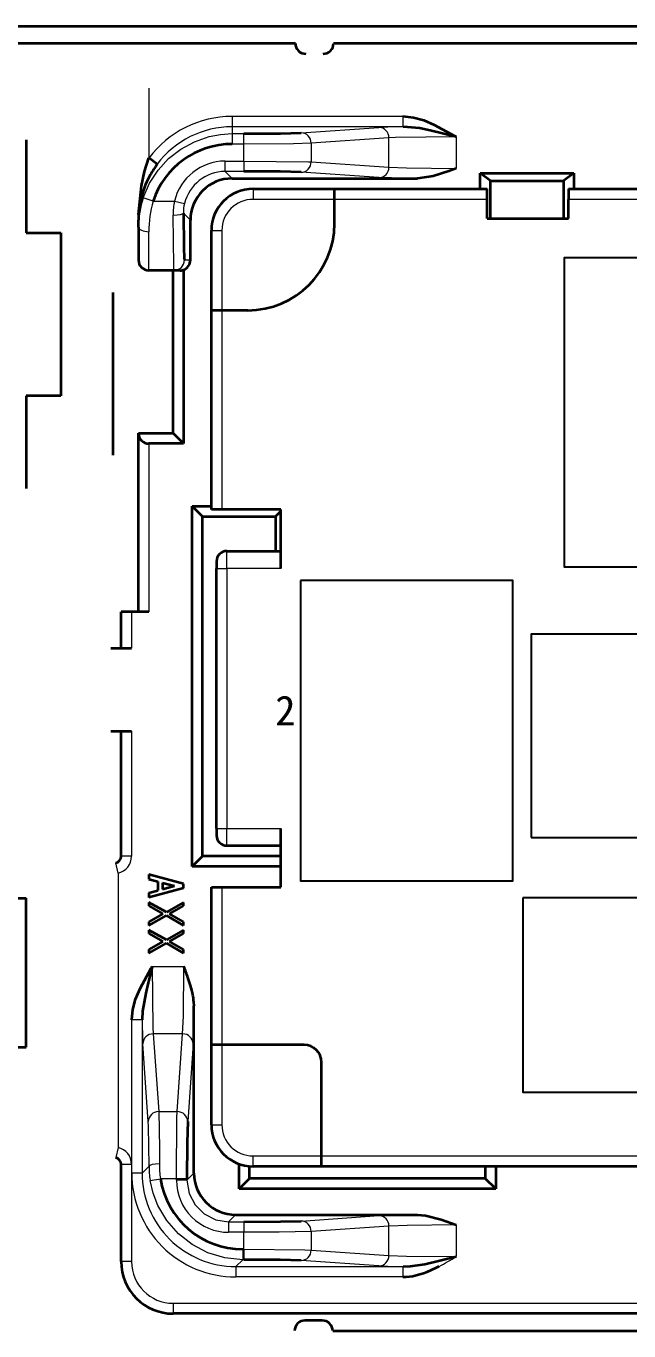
# Model space of a CAD drawing. Header units: millimetres. Extents: x 17 to 3784, y 12 to 1382.
# Drawn here: x 993.78 to 998.89, y 1084.16 to 1095.22 of the extents above; entities that cross this region are included whole.
import ezdxf

# ---------------------------------------------------------------- set-up
doc = ezdxf.new("R2010")
doc.units = ezdxf.units.MM
doc.layers.add('0层_1', color=7, linetype='Continuous', lineweight=25)
doc.styles.add('FangSong_GB2312_Style', font='simfang.ttf')

msp = doc.modelspace()

# ---------------------------------------------------------------- linework, layer by layer
at = {"color": 0, "lineweight": 35}
for p, q in [((964.33, 1095.223), (1004.429, 1095.223)), ((1003.108, 1084.308), (995.028, 1084.308))]:
    msp.add_line(p, q, dxfattribs=at)
at = {"color": 0, "lineweight": 35, "ltscale": 0.272501}
msp.add_line((996.063, 1095.076), (992.86, 1095.076), dxfattribs=at)
at = {"color": 0, "lineweight": 35, "ltscale": 0.472501}
for p, q in [((1001.939, 1095.076), (996.386, 1095.076)), ((996.379, 1084.161), (1001.933, 1084.161))]:
    msp.add_line(p, q, dxfattribs=at)
at = {"color": 0, "lineweight": 13, "ltscale": 0.050296}
msp.add_line((994.822, 1094.696), (994.822, 1094.105), dxfattribs=at)
at = {"color": 0, "lineweight": 13, "ltscale": 0.123099}
for p, q in [((995.527, 1094.458), (996.974, 1094.458)), ((996.974, 1094.37), (995.527, 1094.37))]:
    msp.add_line(p, q, dxfattribs=at)
at = {"color": 0, "lineweight": 13, "ltscale": 0.007499}
for p, q in [((995.527, 1094.458), (995.527, 1094.37)), ((996.974, 1094.458), (996.974, 1094.37)), ((995.527, 1094.311), (995.527, 1094.223)), ((995.627, 1094.223), (995.627, 1094.311)), ((995.467, 1093.99), (995.467, 1094.079)), ((995.627, 1094.079), (995.627, 1093.99)), ((995.497, 1085.085), (995.497, 1084.997)), ((995.627, 1085.085), (995.627, 1084.997)), ((995.617, 1084.853), (995.617, 1084.764)), ((995.627, 1084.853), (995.627, 1084.764)), ((995.558, 1084.706), (995.558, 1084.618)), ((996.974, 1084.706), (996.974, 1084.618))]:
    msp.add_line(p, q, dxfattribs=at)
at = {"color": 0, "lineweight": 13, "ltscale": 0.00498}
msp.add_line((995.527, 1094.37), (995.527, 1094.311), dxfattribs=at)
at = {"color": 0, "lineweight": 13, "ltscale": 0.008463}
for p, q in [((995.527, 1094.311), (995.627, 1094.311)), ((995.627, 1094.223), (995.527, 1094.223))]:
    msp.add_line(p, q, dxfattribs=at)
at = {"color": 0, "lineweight": 13, "ltscale": 0.056199}
for p, q in [((996.111, 1094.318), (996.77, 1094.364)), ((996.77, 1093.938), (996.111, 1093.984)), ((996.111, 1085.092), (996.77, 1085.138)), ((996.77, 1084.712), (996.111, 1084.758))]:
    msp.add_line(p, q, dxfattribs=at)
at = {"color": 0, "lineweight": 13, "ltscale": 0.0562}
for p, q in [((996.856, 1094.276), (996.197, 1094.23)), ((996.197, 1094.072), (996.856, 1094.026)), ((994.859, 1086.679), (994.905, 1086.02)), ((995.062, 1086.02), (995.108, 1086.679)), ((994.817, 1085.935), (994.771, 1086.594)), ((995.197, 1086.594), (995.151, 1085.935)), ((996.856, 1085.05), (996.197, 1085.004)), ((996.197, 1084.846), (996.856, 1084.8))]:
    msp.add_line(p, q, dxfattribs=at)
at = {"color": 0, "lineweight": 13, "ltscale": 0.021239}
for p, q in [((996.856, 1094.026), (996.856, 1094.276)), ((996.856, 1084.8), (996.856, 1085.05))]:
    msp.add_line(p, q, dxfattribs=at)
at = {"color": 0, "lineweight": 35, "ltscale": 0.000236542}
for p, q in [((996.978, 1094.37), (996.975, 1094.37)), ((996.975, 1084.706), (996.978, 1084.706))]:
    msp.add_line(p, q, dxfattribs=at)
at = {"color": 0, "lineweight": 13, "ltscale": 0.022759}
msp.add_line((997.426, 1094.285), (997.426, 1094.017), dxfattribs=at)
at = {"color": 0, "lineweight": 35, "ltscale": 0.067054}
msp.add_line((993.782, 1094.258), (993.782, 1093.47), dxfattribs=at)
at = {"color": 0, "lineweight": 13, "ltscale": 0.012286}
for p, q in [((995.627, 1094.079), (995.627, 1094.223)), ((995.627, 1084.853), (995.627, 1084.997))]:
    msp.add_line(p, q, dxfattribs=at)
at = {"color": 0, "lineweight": 13, "ltscale": 0.01341}
msp.add_line((996.197, 1094.23), (996.197, 1094.072), dxfattribs=at)
at = {"color": 0, "lineweight": 35, "ltscale": 0.007499}
msp.add_line((994.893, 1094.052), (994.822, 1094.105), dxfattribs=at)
at = {"color": 0, "lineweight": 13, "ltscale": 0.013574}
for p, q in [((995.467, 1094.079), (995.627, 1094.079)), ((995.627, 1093.99), (995.467, 1093.99))]:
    msp.add_line(p, q, dxfattribs=at)
at = {"color": 0, "lineweight": 35, "ltscale": 0.003594}
msp.add_line((994.833, 1093.961), (994.814, 1093.923), dxfattribs=at)
at = {"color": 0, "lineweight": 13, "ltscale": 0.007223}
msp.add_line((995.467, 1093.99), (995.527, 1093.93), dxfattribs=at)
at = {"color": 0, "lineweight": 35, "ltscale": 0.133382}
msp.add_line((995.527, 1093.93), (997.095, 1093.93), dxfattribs=at)
at = {"color": 0, "lineweight": 13, "ltscale": 0.027629}
msp.add_line((997.095, 1093.93), (996.77, 1093.938), dxfattribs=at)
at = {"color": 0, "lineweight": 35, "ltscale": 0.000262456}
for p, q in [((997.098, 1093.93), (997.095, 1093.93)), ((997.095, 1085.145), (997.098, 1085.145))]:
    msp.add_line(p, q, dxfattribs=at)
at = {"color": 0, "lineweight": 35, "ltscale": 0.01125}
for p, q in [((997.628, 1093.842), (997.628, 1093.975)), ((998.421, 1093.975), (998.421, 1093.842))]:
    msp.add_line(p, q, dxfattribs=at)
at = {"color": 0, "lineweight": 35, "ltscale": 0.0675}
for p, q in [((997.628, 1093.975), (998.421, 1093.975)), ((996.284, 1085.645), (996.284, 1086.438))]:
    msp.add_line(p, q, dxfattribs=at)
at = {"color": 0, "lineweight": 35, "ltscale": 0.009216}
for p, q in [((997.716, 1093.912), (997.628, 1093.975)), ((998.421, 1093.975), (998.333, 1093.912))]:
    msp.add_line(p, q, dxfattribs=at)
at = {"color": 0, "lineweight": 35, "ltscale": 0.058749}
for p, q in [((995.704, 1093.842), (996.394, 1093.842)), ((997.687, 1093.593), (998.377, 1093.593))]:
    msp.add_line(p, q, dxfattribs=at)
at = {"color": 0, "lineweight": 13, "ltscale": 0.0075}
for p, q in [((995.704, 1093.842), (995.704, 1093.754)), ((994.858, 1093.739), (994.774, 1093.767)), ((995.351, 1093.49), (995.439, 1093.49)), ((995.395, 1090.625), (995.483, 1090.625)), ((995.395, 1088.421), (995.483, 1088.421)), ((994.675, 1088.185), (994.587, 1088.185)), ((994.562, 1088.042), (994.542, 1088.128)), ((995.351, 1085.909), (995.439, 1085.909)), ((994.562, 1085.716), (994.542, 1085.63)), ((995.704, 1085.556), (995.704, 1085.645)), ((994.675, 1085.573), (994.587, 1085.573)), ((994.675, 1084.748), (994.587, 1084.748)), ((995.028, 1084.396), (995.028, 1084.308))]:
    msp.add_line(p, q, dxfattribs=at)
at = {"color": 0, "lineweight": 35, "ltscale": 0.110001}
msp.add_line((996.394, 1093.842), (997.687, 1093.842), dxfattribs=at)
at = {"color": 0, "lineweight": 35, "ltscale": 0.0075}
for p, q in [((996.394, 1093.754), (996.394, 1093.842)), ((997.687, 1093.754), (997.687, 1093.842)), ((998.377, 1093.842), (998.377, 1093.754)), ((995.351, 1092.814), (995.439, 1092.814)), ((995.439, 1091.124), (995.351, 1091.124)), ((994.675, 1090.258), (994.587, 1090.258)), ((995.351, 1087.922), (995.439, 1087.922)), ((995.439, 1086.585), (995.351, 1086.585)), ((996.284, 1085.556), (996.284, 1085.645))]:
    msp.add_line(p, q, dxfattribs=at)
at = {"color": 0, "lineweight": 35, "ltscale": 0.052501}
msp.add_line((997.716, 1093.912), (998.333, 1093.912), dxfattribs=at)
at = {"color": 0, "lineweight": 35, "ltscale": 0.027143}
for p, q in [((997.716, 1093.593), (997.716, 1093.912)), ((998.333, 1093.912), (998.333, 1093.593))]:
    msp.add_line(p, q, dxfattribs=at)
at = {"color": 0, "lineweight": 35, "ltscale": 0.29875}
msp.add_line((998.377, 1093.842), (1001.889, 1093.842), dxfattribs=at)
at = {"color": 0, "lineweight": 13, "ltscale": 0.015358}
msp.add_line((994.858, 1093.739), (995.038, 1093.739), dxfattribs=at)
at = {"color": 0, "lineweight": 13, "ltscale": 0.007498}
for p, q in [((995.038, 1093.739), (995.124, 1093.719)), ((994.765, 1086.798), (994.677, 1086.798)), ((994.765, 1085.499), (994.677, 1085.499)), ((995.144, 1085.45), (995.056, 1085.45)), ((995.144, 1085.438), (995.056, 1085.438))]:
    msp.add_line(p, q, dxfattribs=at)
at = {"color": 0, "lineweight": 13, "ltscale": 0.058749}
msp.add_line((996.394, 1093.754), (995.704, 1093.754), dxfattribs=at)
at = {"color": 0, "lineweight": 13, "ltscale": 0.110001}
msp.add_line((997.687, 1093.754), (996.394, 1093.754), dxfattribs=at)
at = {"color": 0, "lineweight": 35, "ltscale": 0.0175}
msp.add_line((996.394, 1093.548), (996.394, 1093.754), dxfattribs=at)
at = {"color": 0, "lineweight": 35, "ltscale": 0.01375}
for p, q in [((997.687, 1093.593), (997.687, 1093.754)), ((998.377, 1093.593), (998.377, 1093.754)), ((995.189, 1091.154), (995.351, 1091.154))]:
    msp.add_line(p, q, dxfattribs=at)
at = {"color": 0, "lineweight": 13, "ltscale": 0.29875}
msp.add_line((1001.889, 1093.754), (998.377, 1093.754), dxfattribs=at)
at = {"color": 0, "lineweight": 35, "ltscale": 0.003913}
msp.add_line((994.735, 1093.625), (994.734, 1093.579), dxfattribs=at)
at = {"color": 0, "lineweight": 13, "ltscale": 0.007202}
msp.add_line((995.175, 1093.578), (995.115, 1093.638), dxfattribs=at)
at = {"color": 0, "lineweight": 35, "ltscale": 0.000141144}
msp.add_line((994.734, 1093.578), (994.734, 1093.579), dxfattribs=at)
at = {"color": 0, "lineweight": 35, "ltscale": 0.005009}
msp.add_line((994.734, 1093.519), (994.734, 1093.578), dxfattribs=at)
at = {"color": 0, "lineweight": 35, "ltscale": 0.023711}
msp.add_line((994.734, 1093.519), (994.734, 1093.24), dxfattribs=at)
at = {"color": 0, "lineweight": 35, "ltscale": 0.028755}
msp.add_line((995.175, 1093.24), (995.175, 1093.578), dxfattribs=at)
at = {"color": 0, "lineweight": 35, "ltscale": 0.0575}
for p, q in [((995.351, 1092.814), (995.351, 1093.49)), ((995.351, 1085.909), (995.351, 1086.585))]:
    msp.add_line(p, q, dxfattribs=at)
at = {"color": 0, "lineweight": 13, "ltscale": 0.0575}
for p, q in [((995.439, 1093.49), (995.439, 1092.814)), ((995.439, 1086.585), (995.439, 1085.909))]:
    msp.add_line(p, q, dxfattribs=at)
at = {"color": 0, "lineweight": 35, "ltscale": 0.025}
for p, q in [((993.782, 1093.47), (994.076, 1093.47)), ((994.076, 1092.089), (993.782, 1092.089)), ((994.734, 1091.771), (995.028, 1091.771)), ((995.116, 1091.683), (994.822, 1091.683)), ((995.895, 1091.066), (995.895, 1090.772)), ((993.488, 1087.829), (993.782, 1087.829)), ((993.488, 1086.565), (993.782, 1086.565))]:
    msp.add_line(p, q, dxfattribs=at)
at = {"color": 0, "lineweight": 35, "ltscale": 0.1175}
for p, q in [((994.076, 1093.47), (994.076, 1092.089)), ((995.028, 1091.771), (995.028, 1093.152)), ((994.517, 1092.965), (994.517, 1091.584))]:
    msp.add_line(p, q, dxfattribs=at)
at = {"color": 0, "lineweight": 13, "ltscale": 0.027895}
msp.add_line((994.822, 1093.152), (994.822, 1093.48), dxfattribs=at)
at = {"color": 0, "lineweight": 35, "ltscale": 0.12543}
msp.add_line((995.116, 1093.157), (995.116, 1091.683), dxfattribs=at)
at = {"color": 0, "lineweight": 13, "ltscale": 0.004367}
msp.add_line((995.123, 1093.24), (995.175, 1093.24), dxfattribs=at)
at = {"color": 0, "lineweight": 35, "ltscale": 0.018135}
msp.add_line((995.035, 1093.152), (994.822, 1093.152), dxfattribs=at)
at = {"color": 0, "lineweight": 35, "ltscale": 0.004407}
msp.add_line((995.087, 1093.152), (995.035, 1093.152), dxfattribs=at)
at = {"color": 0, "lineweight": 35, "ltscale": 0.14375}
msp.add_line((995.351, 1091.124), (995.351, 1092.814), dxfattribs=at)
at = {"color": 0, "lineweight": 13, "ltscale": 0.14375}
msp.add_line((995.439, 1092.814), (995.439, 1091.124), dxfattribs=at)
at = {"color": 0, "lineweight": 35, "ltscale": 0.01875}
msp.add_line((995.439, 1092.814), (995.659, 1092.814), dxfattribs=at)
at = {"color": 0, "lineweight": 35, "ltscale": 0.066927}
msp.add_line((993.782, 1092.089), (993.782, 1091.302), dxfattribs=at)
at = {"color": 0, "lineweight": 35, "ltscale": 0.12875}
msp.add_line((994.734, 1090.258), (994.734, 1091.771), dxfattribs=at)
at = {"color": 0, "lineweight": 35, "ltscale": 0.010606}
for p, q in [((995.028, 1091.771), (995.116, 1091.683)), ((995.674, 1085.454), (995.586, 1085.366)), ((997.76, 1085.366), (997.672, 1085.454))]:
    msp.add_line(p, q, dxfattribs=at)
at = {"color": 0, "lineweight": 13, "ltscale": 0.12125}
msp.add_line((994.822, 1091.683), (994.822, 1090.258), dxfattribs=at)
at = {"color": 0, "lineweight": 35, "ltscale": 0.260001}
msp.add_line((995.189, 1088.098), (995.189, 1091.154), dxfattribs=at)
at = {"color": 0, "lineweight": 35, "ltscale": 0.010607}
for p, q in [((995.277, 1091.066), (995.189, 1091.154)), ((995.189, 1088.098), (995.277, 1088.186))]:
    msp.add_line(p, q, dxfattribs=at)
at = {"color": 0, "lineweight": 35, "ltscale": 0.245}
msp.add_line((995.277, 1088.186), (995.277, 1091.066), dxfattribs=at)
at = {"color": 0, "lineweight": 35, "ltscale": 0.052499}
msp.add_line((995.277, 1091.066), (995.895, 1091.066), dxfattribs=at)
at = {"color": 0, "lineweight": 35, "ltscale": 0.0425}
for p, q in [((995.939, 1091.124), (995.439, 1091.124)), ((995.939, 1090.625), (995.939, 1091.124)), ((995.939, 1087.922), (995.939, 1088.421)), ((995.439, 1087.922), (995.939, 1087.922))]:
    msp.add_line(p, q, dxfattribs=at)
at = {"color": 0, "lineweight": 35, "ltscale": 0.005304}
msp.add_line((995.939, 1091.11), (995.895, 1091.066), dxfattribs=at)
at = {"color": 0, "lineweight": 35, "ltscale": 0.03875}
for p, q in [((995.483, 1090.772), (995.939, 1090.772)), ((995.939, 1088.274), (995.483, 1088.274))]:
    msp.add_line(p, q, dxfattribs=at)
at = {"color": 0, "lineweight": 13, "ltscale": 0.0125}
for p, q in [((995.483, 1090.625), (995.483, 1090.772)), ((995.483, 1088.274), (995.483, 1088.421))]:
    msp.add_line(p, q, dxfattribs=at)
at = {"color": 0, "lineweight": 35, "ltscale": 0.005}
for p, q in [((995.395, 1090.684), (995.395, 1090.625)), ((995.395, 1088.421), (995.395, 1088.363))]:
    msp.add_line(p, q, dxfattribs=at)
at = {"color": 0, "lineweight": 35, "ltscale": 0.1875}
msp.add_line((995.395, 1088.421), (995.395, 1090.625), dxfattribs=at)
at = {"color": 0, "lineweight": 13, "ltscale": 0.03875}
for p, q in [((995.939, 1090.625), (995.483, 1090.625)), ((995.483, 1088.421), (995.939, 1088.421))]:
    msp.add_line(p, q, dxfattribs=at)
at = {"color": 0, "lineweight": 13, "ltscale": 0.1875}
msp.add_line((995.483, 1090.625), (995.483, 1088.421), dxfattribs=at)
at = {"color": 0, "lineweight": 35, "ltscale": 0.02625}
msp.add_line((994.587, 1089.949), (994.587, 1090.258), dxfattribs=at)
at = {"color": 0, "lineweight": 35, "ltscale": 0.0125}
for p, q in [((994.822, 1090.258), (994.675, 1090.258)), ((996.291, 1084.249), (996.144, 1084.249))]:
    msp.add_line(p, q, dxfattribs=at)
at = {"color": 0, "lineweight": 13, "ltscale": 0.02625}
msp.add_line((994.675, 1090.258), (994.675, 1089.949), dxfattribs=at)
at = {"color": 0, "lineweight": 35, "ltscale": 0.015001}
for p, q in [((994.499, 1089.949), (994.675, 1089.949)), ((994.499, 1089.244), (994.675, 1089.244))]:
    msp.add_line(p, q, dxfattribs=at)
at = {"color": 0, "lineweight": 35, "ltscale": 0.090117}
msp.add_line((994.587, 1088.185), (994.587, 1089.244), dxfattribs=at)
at = {"color": 0, "lineweight": 13, "ltscale": 0.090117}
msp.add_line((994.675, 1089.244), (994.675, 1088.185), dxfattribs=at)
at = {"color": 0, "lineweight": 35, "ltscale": 0.05625}
msp.add_line((995.939, 1088.186), (995.277, 1088.186), dxfattribs=at)
at = {"color": 0, "lineweight": 35, "ltscale": 0.06375}
msp.add_line((995.939, 1088.098), (995.189, 1088.098), dxfattribs=at)
at = {"color": 0, "lineweight": 13, "ltscale": 0.197929}
msp.add_line((994.562, 1088.042), (994.562, 1085.716), dxfattribs=at)
at = {"color": 0, "lineweight": 35, "ltscale": 0.025882}
for p, q in [((995.116, 1087.951), (994.822, 1088.029)), ((995.116, 1087.915), (994.822, 1087.836))]:
    msp.add_line(p, q, dxfattribs=at)
at = {"color": 0, "lineweight": 35, "ltscale": 0.003301}
msp.add_line((994.822, 1088.029), (994.822, 1087.991), dxfattribs=at)
at = {"color": 0, "lineweight": 35, "ltscale": 0.006652}
for p, q in [((994.822, 1087.991), (994.898, 1087.97)), ((994.822, 1087.875), (994.898, 1087.895))]:
    msp.add_line(p, q, dxfattribs=at)
at = {"color": 0, "lineweight": 35, "ltscale": 0.00639}
msp.add_line((994.898, 1087.97), (994.898, 1087.895), dxfattribs=at)
at = {"color": 0, "lineweight": 35, "ltscale": 0.004565}
msp.add_line((994.938, 1087.96), (994.938, 1087.906), dxfattribs=at)
at = {"color": 0, "lineweight": 35, "ltscale": 0.008818}
for p in [(994.938, 1087.96), (994.938, 1087.906)]:
    msp.add_line(p, (995.038, 1087.933), dxfattribs=at)
at = {"color": 0, "lineweight": 35, "ltscale": 0.003302}
msp.add_line((994.822, 1087.875), (994.822, 1087.836), dxfattribs=at)
at = {"color": 0, "lineweight": 35, "ltscale": 0.003038}
msp.add_line((995.116, 1087.915), (995.116, 1087.951), dxfattribs=at)
at = {"color": 0, "lineweight": 35, "ltscale": 0.11375}
msp.add_line((995.351, 1086.585), (995.351, 1087.922), dxfattribs=at)
at = {"color": 0, "lineweight": 13, "ltscale": 0.11375}
msp.add_line((995.439, 1087.922), (995.439, 1086.585), dxfattribs=at)
at = {"color": 0, "lineweight": 35, "ltscale": 0.1075}
msp.add_line((993.782, 1086.565), (993.782, 1087.829), dxfattribs=at)
at = {"color": 0, "lineweight": 35, "ltscale": 0.014599}
for p, q in [((994.972, 1087.711), (994.822, 1087.794)), ((994.822, 1087.599), (994.972, 1087.682)), ((994.972, 1087.476), (994.822, 1087.559)), ((994.822, 1087.364), (994.972, 1087.447))]:
    msp.add_line(p, q, dxfattribs=at)
at = {"color": 0, "lineweight": 35, "ltscale": 0.0025}
for p, q in [((994.822, 1087.794), (994.822, 1087.765)), ((995.116, 1087.765), (995.116, 1087.794)), ((994.822, 1087.628), (994.822, 1087.599)), ((995.116, 1087.599), (995.116, 1087.628)), ((994.822, 1087.559), (994.822, 1087.53)), ((995.116, 1087.53), (995.116, 1087.559)), ((994.822, 1087.393), (994.822, 1087.364)), ((995.116, 1087.364), (995.116, 1087.393))]:
    msp.add_line(p, q, dxfattribs=at)
at = {"color": 0, "lineweight": 35, "ltscale": 0.011668}
for p, q in [((994.822, 1087.765), (994.941, 1087.697)), ((994.997, 1087.697), (995.116, 1087.765))]:
    msp.add_line(p, q, dxfattribs=at)
at = {"color": 0, "lineweight": 35, "ltscale": 0.014137}
for p, q in [((995.116, 1087.794), (994.972, 1087.711)), ((994.972, 1087.682), (995.116, 1087.599)), ((995.116, 1087.559), (994.972, 1087.476)), ((994.972, 1087.447), (995.116, 1087.364))]:
    msp.add_line(p, q, dxfattribs=at)
at = {"color": 0, "lineweight": 35, "ltscale": 0.011669}
for p, q in [((994.941, 1087.697), (994.822, 1087.628)), ((995.116, 1087.628), (994.997, 1087.697)), ((994.822, 1087.53), (994.941, 1087.461)), ((994.997, 1087.461), (995.116, 1087.53)), ((994.941, 1087.461), (994.822, 1087.393)), ((995.116, 1087.393), (994.997, 1087.461))]:
    msp.add_line(p, q, dxfattribs=at)
at = {"color": 0, "lineweight": 13, "ltscale": 0.02276}
for p, q in [((994.85, 1087.249), (995.117, 1087.249)), ((997.426, 1085.059), (997.426, 1084.791))]:
    msp.add_line(p, q, dxfattribs=at)
at = {"color": 0, "lineweight": 35, "ltscale": 0.003687}
msp.add_line((994.804, 1087.065), (994.795, 1087.023), dxfattribs=at)
at = {"color": 0, "lineweight": 13, "ltscale": 0.027627}
msp.add_line((995.204, 1086.918), (995.197, 1086.594), dxfattribs=at)
at = {"color": 0, "lineweight": 35, "ltscale": 0.00037384}
msp.add_line((995.204, 1086.923), (995.204, 1086.918), dxfattribs=at)
at = {"color": 0, "lineweight": 35, "ltscale": 0.12088}
msp.add_line((995.204, 1085.498), (995.204, 1086.918), dxfattribs=at)
at = {"color": 0, "lineweight": 13, "ltscale": 0.11048}
for p, q in [((994.677, 1085.499), (994.677, 1086.798)), ((994.765, 1086.798), (994.765, 1085.499))]:
    msp.add_line(p, q, dxfattribs=at)
at = {"color": 0, "lineweight": 35, "ltscale": 0.000237318}
msp.add_line((994.765, 1086.801), (994.765, 1086.799), dxfattribs=at)
at = {"color": 0, "lineweight": 13, "ltscale": 0.02124}
msp.add_line((995.108, 1086.679), (994.859, 1086.679), dxfattribs=at)
at = {"color": 0, "lineweight": 35, "ltscale": 0.059375}
msp.add_line((996.137, 1086.585), (995.439, 1086.585), dxfattribs=at)
at = {"color": 0, "lineweight": 13, "ltscale": 0.013409}
msp.add_line((994.905, 1086.02), (995.062, 1086.02), dxfattribs=at)
at = {"color": 0, "lineweight": 13, "ltscale": 0.049374}
msp.add_line((995.704, 1085.645), (996.284, 1085.645), dxfattribs=at)
at = {"color": 0, "lineweight": 13, "ltscale": 0.48625}
msp.add_line((996.284, 1085.645), (1001.999, 1085.645), dxfattribs=at)
at = {"color": 0, "lineweight": 35, "ltscale": 0.070116}
msp.add_line((994.587, 1084.748), (994.587, 1085.573), dxfattribs=at)
at = {"color": 0, "lineweight": 13, "ltscale": 0.070116}
msp.add_line((994.675, 1085.573), (994.675, 1084.748), dxfattribs=at)
at = {"color": 0, "lineweight": 13, "ltscale": 0.007017}
msp.add_line((994.765, 1085.499), (994.823, 1085.557), dxfattribs=at)
at = {"color": 0, "lineweight": 35, "ltscale": 0.017966}
msp.add_line((995.586, 1085.366), (995.586, 1085.577), dxfattribs=at)
at = {"color": 0, "lineweight": 35, "ltscale": 0.008855}
msp.add_line((995.674, 1085.454), (995.674, 1085.558), dxfattribs=at)
at = {"color": 0, "lineweight": 35, "ltscale": 0.049374}
msp.add_line((996.284, 1085.556), (995.704, 1085.556), dxfattribs=at)
at = {"color": 0, "lineweight": 35, "ltscale": 0.48625}
msp.add_line((1001.999, 1085.556), (996.284, 1085.556), dxfattribs=at)
at = {"color": 0, "lineweight": 35, "ltscale": 0.00875}
msp.add_line((997.672, 1085.556), (997.672, 1085.454), dxfattribs=at)
at = {"color": 0, "lineweight": 35, "ltscale": 0.01625}
msp.add_line((997.76, 1085.556), (997.76, 1085.366), dxfattribs=at)
at = {"color": 0, "lineweight": 13, "ltscale": 0.007497}
msp.add_line((994.833, 1085.437), (994.92, 1085.45), dxfattribs=at)
at = {"color": 0, "lineweight": 13, "ltscale": 0.011588}
msp.add_line((995.056, 1085.45), (994.92, 1085.45), dxfattribs=at)
at = {"color": 0, "lineweight": 13, "ltscale": 0.001073}
for p, q in [((995.056, 1085.438), (995.056, 1085.45)), ((995.144, 1085.45), (995.144, 1085.438))]:
    msp.add_line(p, q, dxfattribs=at)
at = {"color": 0, "lineweight": 13, "ltscale": 0.007224}
for p, q in [((995.144, 1085.438), (995.204, 1085.498)), ((995.557, 1085.145), (995.497, 1085.085))]:
    msp.add_line(p, q, dxfattribs=at)
at = {"color": 0, "lineweight": 35, "ltscale": 0.170001}
msp.add_line((997.672, 1085.454), (995.674, 1085.454), dxfattribs=at)
at = {"color": 0, "lineweight": 35, "ltscale": 0.185001}
msp.add_line((997.76, 1085.366), (995.586, 1085.366), dxfattribs=at)
at = {"color": 0, "lineweight": 13, "ltscale": 0.011075}
for p, q in [((995.497, 1085.085), (995.627, 1085.085)), ((995.627, 1084.997), (995.497, 1084.997))]:
    msp.add_line(p, q, dxfattribs=at)
at = {"color": 0, "lineweight": 35, "ltscale": 0.130881}
msp.add_line((995.557, 1085.145), (997.095, 1085.145), dxfattribs=at)
at = {"color": 0, "lineweight": 13, "ltscale": 0.013411}
msp.add_line((996.197, 1085.004), (996.197, 1084.846), dxfattribs=at)
at = {"color": 0, "lineweight": 13, "ltscale": 0.007042}
msp.add_line((995.617, 1084.764), (995.558, 1084.706), dxfattribs=at)
at = {"color": 0, "lineweight": 13, "ltscale": 0.000863647}
for p, q in [((995.617, 1084.853), (995.627, 1084.853)), ((995.627, 1084.764), (995.617, 1084.764))]:
    msp.add_line(p, q, dxfattribs=at)
at = {"color": 0, "lineweight": 13, "ltscale": 0.12048}
for p, q in [((995.558, 1084.706), (996.974, 1084.706)), ((996.974, 1084.618), (995.558, 1084.618))]:
    msp.add_line(p, q, dxfattribs=at)
at = {"color": 0, "lineweight": 13}
msp.add_line((995.028, 1084.396), (1003.108, 1084.396), dxfattribs=at)
at = {"color": 0, "lineweight": 35}
for points in [[(996.974, 1094.458), (997.063, 1094.449), (997.15, 1094.425), (997.24, 1094.387), (997.412, 1094.293), (997.426, 1094.285)], [(995.627, 1094.311), (995.937, 1094.313), (996.111, 1094.318)], [(997.426, 1094.285), (997.204, 1094.339), (997.114, 1094.357), (996.978, 1094.37)], [(994.735, 1093.625), (994.759, 1093.87), (994.785, 1093.99), (994.822, 1094.105)], [(996.111, 1093.984), (995.934, 1093.989), (995.627, 1093.99)], [(997.426, 1094.017), (997.362, 1093.993), (997.231, 1093.95), (997.098, 1093.93)], [(995.115, 1093.638), (995.118, 1093.349), (995.121, 1093.253), (995.123, 1093.241), (995.123, 1093.24), (995.123, 1093.24)], [(994.677, 1086.798), (994.686, 1086.887), (994.71, 1086.974), (994.747, 1087.064), (994.842, 1087.236), (994.85, 1087.249)], [(994.795, 1087.023), (994.769, 1086.872), (994.765, 1086.801)], [(995.151, 1085.935), (995.146, 1085.757), (995.144, 1085.45)], [(995.627, 1085.085), (995.937, 1085.087), (996.111, 1085.092)], [(997.098, 1085.145), (997.165, 1085.139), (997.297, 1085.106), (997.426, 1085.059)], [(996.111, 1084.758), (995.934, 1084.763), (995.627, 1084.764)], [(996.978, 1084.706), (997.039, 1084.709), (997.159, 1084.727), (997.426, 1084.791)]]:
    msp.add_lwpolyline(points, dxfattribs=at)
at = {"color": 0, "lineweight": 13}
for points in [[(994.774, 1093.767), (994.827, 1093.89), (994.9, 1094.001), (994.989, 1094.099), (995.093, 1094.18), (995.208, 1094.243), (995.332, 1094.286), (995.429, 1094.305), (995.527, 1094.311)], [(997.426, 1094.285), (996.91, 1094.278), (996.856, 1094.276)], [(996.197, 1094.23), (996.048, 1094.226), (995.627, 1094.223)], [(995.627, 1094.079), (996.175, 1094.073), (996.197, 1094.072)], [(996.856, 1094.026), (997.005, 1094.021), (997.426, 1094.017)], [(995.035, 1093.152), (995.035, 1093.152), (995.034, 1093.156), (995.032, 1093.19), (995.027, 1093.62)], [(994.85, 1087.249), (994.856, 1086.734), (994.859, 1086.679)], [(995.108, 1086.679), (995.114, 1086.828), (995.117, 1087.249)], [(994.905, 1086.02), (994.911, 1085.707), (994.911, 1085.576)], [(995.056, 1085.45), (995.06, 1085.966), (995.062, 1086.02)], [(994.823, 1085.557), (994.818, 1085.897), (994.817, 1085.935)], [(995.617, 1084.764), (995.465, 1084.779), (995.321, 1084.823), (995.188, 1084.893), (995.072, 1084.985), (994.974, 1085.096), (994.898, 1085.224), (994.858, 1085.328), (994.833, 1085.437)], [(995.144, 1085.438), (995.162, 1085.327), (995.214, 1085.229), (995.291, 1085.153), (995.388, 1085.103), (995.497, 1085.085)], [(996.197, 1085.004), (995.927, 1084.998), (995.627, 1084.997)], [(997.426, 1085.059), (997.011, 1085.055), (996.856, 1085.05)], [(995.627, 1084.853), (996.143, 1084.848), (996.197, 1084.846)], [(996.856, 1084.8), (997.005, 1084.795), (997.426, 1084.791)]]:
    msp.add_lwpolyline(points, dxfattribs=at)
at = {"color": 0, "lineweight": 35}
for centre, radius, start, end in [((996.151, 1095.076), 0.0881, 180, 270), ((996.298, 1095.076), 0.0881, 270, 360), ((995.527, 1093.518), 0.705, 90.0037, 161.6818), ((995.535, 1093.571), 0.803, 143.1227, 150.9139), ((995.527, 1093.578), 0.353, 89.996, 180.004), ((995.52, 1093.578), 0.786, 153.9488, 169.6659), ((995.704, 1093.49), 0.353, 90, 180), ((995.514, 1093.579), 0.78, 169.6826, 179.9981), ((995.659, 1093.548), 0.735, 270, 0), ((994.822, 1093.24), 0.0881, 180, 270), ((995.087, 1093.237), 0.0853, 270.0086, 289.8015), ((995.086, 1093.24), 0.0881, 289.4694, 359.9956), ((994.822, 1091.771), 0.0881, 179.9999, 270), ((995.483, 1090.684), 0.0881, 90, 180), ((995.483, 1088.363), 0.0881, 180, 270), ((994.528, 1088.185), 0.0588, 283.2048, 0), ((1004.045, 1084.877), 9.496, 165.5353, 166.6811), ((991.563, 1085.866), 3.815, 19.7868, 21.27), ((994.169, 1086.79), 1.049, 16.5568, 20.4484), ((994.583, 1086.897), 0.622, 2.3575, 17.9915), ((996.137, 1086.438), 0.147, 0, 90), ((995.704, 1085.909), 0.353, 180, 270), ((994.528, 1085.573), 0.0588, 0, 76.7953), ((995.617, 1085.558), 0.705, 188.7585, 270.001), ((995.557, 1085.498), 0.353, 179.9973, 269.9973), ((995.028, 1084.748), 0.441, 180, 270), ((996.67, 1085.918), 1.355, 293.5133, 296.795), ((996.144, 1084.161), 0.0881, 90, 180), ((996.291, 1084.161), 0.0881, 360, 90)]:
    msp.add_arc(centre, radius, start, end, dxfattribs=at)
at = {"color": 0, "lineweight": 13}
for centre, radius, start, end in [((995.527, 1093.576), 0.881, 90.0014, 143.1361), ((995.53, 1093.57), 0.8, 90.2282, 142.911), ((997.013, 1089.222), 5.148, 90.419, 92.7011), ((995.471, 1093.634), 0.445, 90.4399, 166.2405), ((996.109, 1094.071), 0.0873, 271.3056, 0.6791), ((995.47, 1093.635), 0.356, 90.4334, 166.2447), ((996.768, 1094.025), 0.0873, 271.3108, 0.6828), ((995.545, 1093.515), 0.811, 161.875, 179.7325), ((995.807, 1093.476), 0.985, 164.5212, 179.816), ((995.623, 1093.622), 0.596, 168.6465, 180.2218), ((995.46, 1093.64), 0.346, 166.6819, 180.2972), ((995.704, 1093.49), 0.264, 90, 180), ((994.528, 1088.185), 0.147, 283.2048, 360), ((999.885, 1086.837), 5.12, 180.4275, 182.7219), ((995.704, 1085.909), 0.264, 180, 270), ((994.528, 1085.573), 0.147, 360, 76.7953), ((995.632, 1085.56), 0.809, 180.1989, 188.7706), ((995.914, 1085.58), 1.003, 180.2108, 187.435), ((995.558, 1085.499), 0.881, 179.9961, 270.0039), ((995.558, 1085.499), 0.793, 179.9933, 270.0067), ((995.497, 1085.438), 0.441, 179.9961, 270.0039), ((996.109, 1085.005), 0.0873, 359.3209, 88.6944), ((997.105, 1076.919), 8.226, 90.0681, 92.3351), ((996.768, 1085.051), 0.0873, 359.3172, 88.6892), ((995.028, 1084.748), 0.353, 180, 270), ((996.161, 1086.82), 2.391, 297.9324, 301.929), ((997.011, 1089.775), 5.069, 267.2717, 269.5768)]:
    msp.add_arc(centre, radius, start, end, dxfattribs=at)
for centre, major_axis, ratio, start_param, end_param in [((996.111, 1094.23), (0.0061, -0.0879), 0.970003, 1.503174, 3.069737), ((996.77, 1094.276), (0.0061, -0.0879), 0.970003, 1.503174, 3.069737), ((995.027, 1093.638), (0.0881, 0.0003), 0.203601, 4.71165, 6.265359), ((994.822, 1093.519), (-0.0881, 0), 0.442105, 6.283185, 7.853982), ((995.035, 1093.24), (0, 0.0881), 0.999848, 3.141593, 4.712389), ((994.859, 1086.594), (0.0879, 0.0061), 0.970003, 1.503174, 3.069737), ((995.108, 1086.594), (0.0879, -0.0061), 0.970003, 0.071855, 1.638419), ((994.905, 1085.935), (0.0879, 0.0061), 0.970003, 1.503174, 3.069737), ((995.062, 1085.935), (0.0879, -0.0061), 0.970003, 0.071855, 1.638419), ((994.911, 1085.557), (0.0881, 0.0003), 0.214567, 1.569974, 3.123723), ((996.111, 1084.846), (0.0061, 0.0879), 0.970003, 3.213448, 4.780012), ((996.77, 1084.8), (0.0061, 0.0879), 0.970003, 3.213448, 4.780012)]:
    msp.add_ellipse(centre, major_axis=major_axis, ratio=ratio, start_param=start_param, end_param=end_param, dxfattribs=at)
at = {"color": 0, "lineweight": 35}
msp.add_ellipse((1160.249, 1478.019), major_axis=(-163.406, -393.376), ratio=0.027127, start_param=0.011316, end_param=0.028346, dxfattribs=at)
at = {"layer": '0层_1', "color": 0, "lineweight": -2}
for points in [[(1000.063, 1093.259), (998.34, 1093.259), (998.34, 1090.638), (1000.063, 1090.638)], [(996.107, 1090.522), (996.107, 1087.976), (997.904, 1087.976), (997.904, 1090.522)], [(998.06, 1088.345), (1000.532, 1088.345), (1000.532, 1090.068), (998.06, 1090.068)], [(997.989, 1087.832), (997.989, 1086.184), (1000.685, 1086.184), (1000.685, 1087.832)]]:
    msp.add_lwpolyline(points, close=True, dxfattribs=at)

# ---------------------------------------------------------------- texts
at = {"color": 1, "linetype": 'Continuous', "style": 'FangSong_GB2312_Style'}
msp.add_text('2', height=0.253, dxfattribs=at).set_placement((995.892, 1089.294))

doc.saveas('drawing.dxf')
